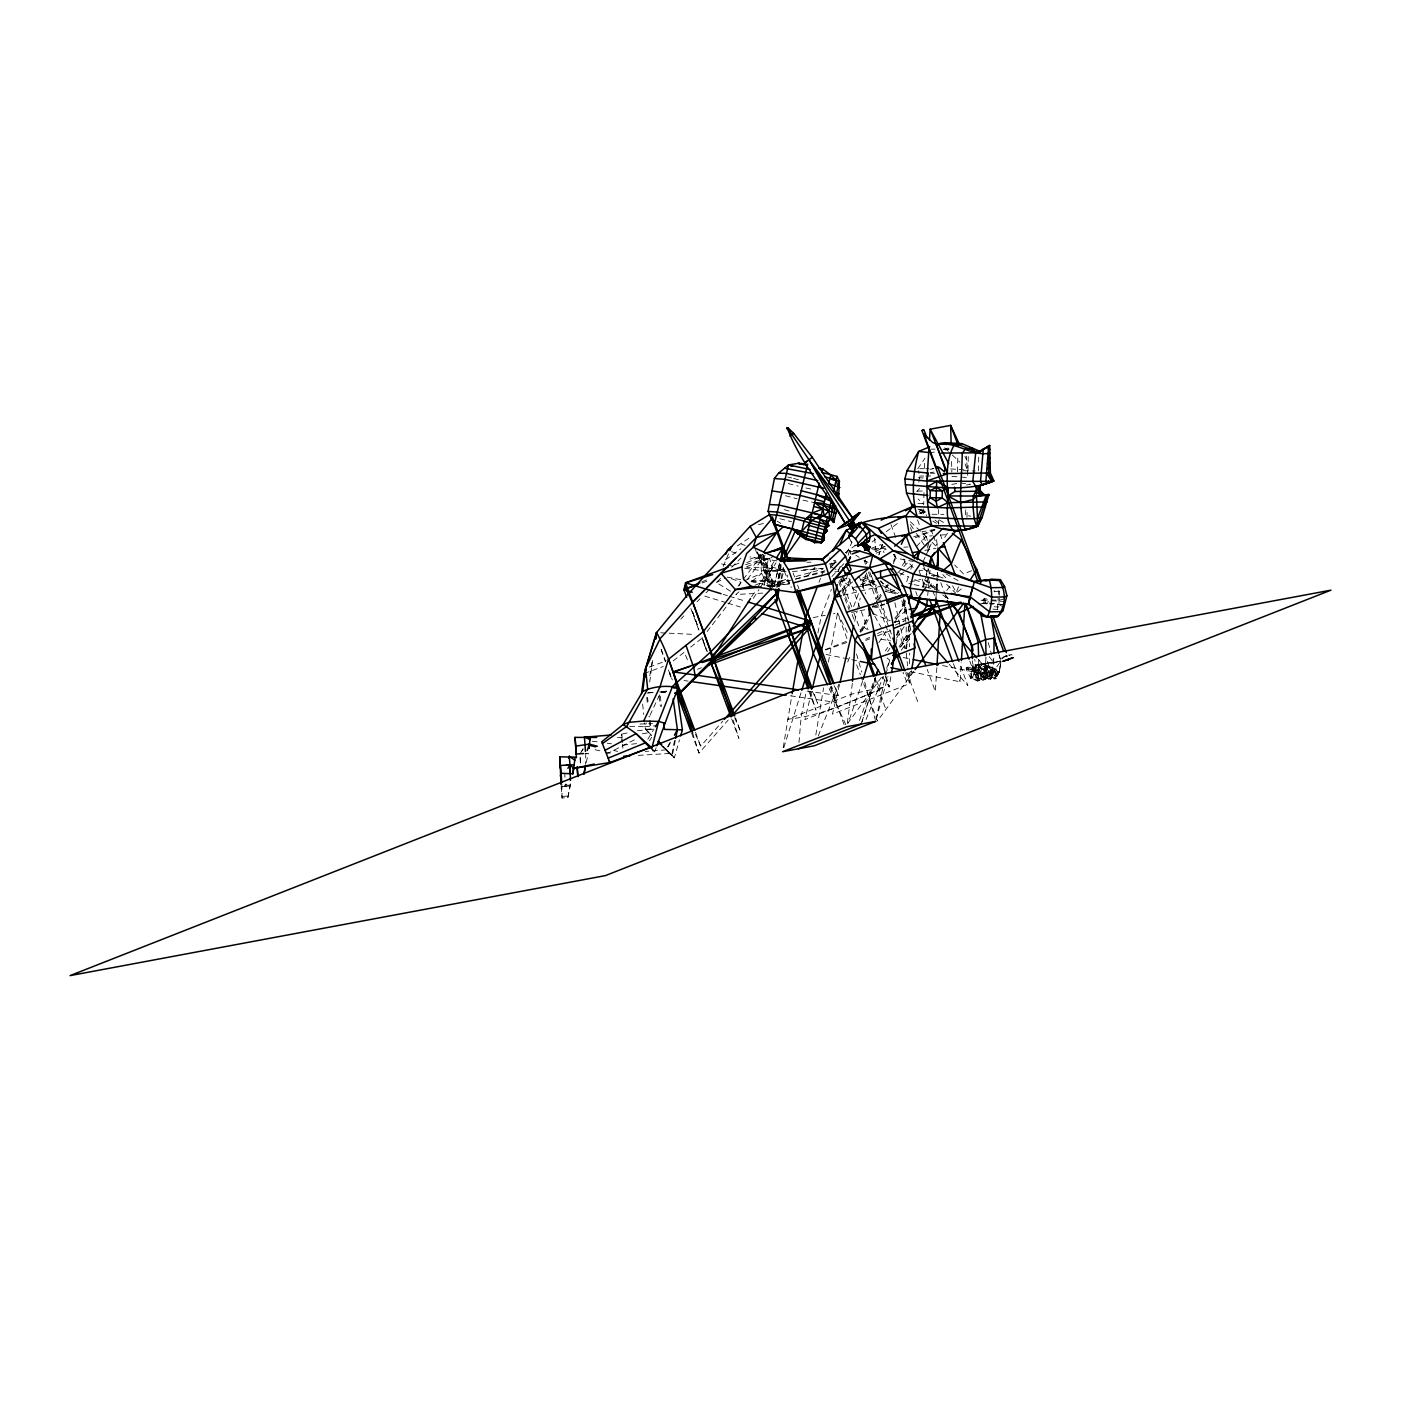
<?xml version="1.0" encoding="UTF-8"?>
<svg xmlns="http://www.w3.org/2000/svg" width="1401" height="1401" viewBox="0 0 1401 1401"><rect width="100%" height="100%" fill="white"/><g stroke="black" fill="none" stroke-linecap="round" stroke-linejoin="round"><path stroke-width="0.75" stroke-dasharray="5 3.75" d="M999.666 662.638L991.838 674.091L984.938 679.87L976.182 677.541L976.217 670.168L972.767 666.508L972.312 668.207L976.182 677.541L982.977 680.15L993.589 673.934L999.333 672.2L1000.962 661.36L975.884 665.685L972.854 665.142L972.539 660.799M997.652 675.264L999.578 670.431L992.784 667.822L972.679 670.676L966.637 667.366L981.138 673.916L977.46 680.921L970.665 678.312L966.2 669.083L966.637 667.366L968.809 667.069L986.934 674.284L979.422 680.641L977.46 680.921L978.739 660.396M997.827 672.655L990.454 679.082L981.698 676.753L981.733 669.398L978.896 665.633L981.068 665.335L997.827 672.655L994.027 678.592L987.232 675.982L984.57 666.473L992.784 667.822L994.01 663.111L992.276 656.964M989.194 675.702L991.19 668.049L985.026 664.774L992.784 667.822L989.194 675.702L984.465 667.156L985.026 664.774L987.25 668.61L987.232 675.982L995.988 678.312M636.562 743.633L622.184 745.244L621.606 734.124L629.522 732.443M909.547 672.322L909.459 682.987L905.694 672.76M909.599 663.776L909.687 653.111M923.679 508.896L923.627 515.445L919.144 511.137M990.507 671.709L988.493 679.362L995.095 673.478L983.712 669.118L978.896 665.633L978.441 667.349L996.601 673.023L990.454 679.082L983.66 676.473L980.63 667.034L981.068 665.335L985.674 668.837L982.977 680.15L991.838 674.091L993.904 657.437M923.995 492.714L923.732 504.535L918.023 498.879M924.52 468.337L924.642 462.33M938.32 524.464L938.407 520.296M938.547 513.957L938.652 509.596M957.478 471.874L957.829 455.833M966.97 517.459L967.145 508.738M967.986 470.351L968.284 456.323M978.441 470.841L978.756 456.814M831.931 566.057L832.001 563.605L827.746 564.165M982.819 663.916L972.854 665.142L970.665 678.312L979.422 680.641L984.745 674.266L986.059 656.666M936.919 588.035L937.059 583.832L936.779 592.273M936.901 589.821L937.357 578.963M937.444 576.792L937.619 572.449M935.991 598.034L936.323 591.555M936.428 589.401L937.269 572.116M936.831 667.629L935.36 691.534L927.217 669.485M910.195 671.622L960.105 681.797L961.279 662.761M983.94 603.866L984.325 597.439M997.459 609.067L998.125 598.35M998.37 594.392L998.58 590.749M999.298 597.912L998.738 607.036L993.134 606.738M999.456 595.302L999.613 591.204L994.01 590.907M852.351 683.373L847.395 722.671M896.465 644.215L897.288 632.394L899.792 628.839M798.973 742.442L801.127 717.154L806.17 691.884M906.587 648.786L908.584 625.967M927.69 595.478L929.108 580.487M929.704 574.06L930.054 570.382M965.832 509.806L965.271 515.323L970.753 516.128M997.407 661.867L972.854 665.142L970.665 678.312L977.495 673.566L999.578 670.431L1000.682 663.181M778.536 586.599L781.058 562.834M778.623 586.826L781.075 565.601M996.023 670.939L994.027 678.592L999.333 672.2L1000.787 661.009L978.879 664.477L971.471 670.379L977.495 673.566L993.589 673.934L988.493 679.362M918.811 482.189L919.616 476.095L918.25 470.596M649.714 682.007L652.673 660.519M815.82 735L823.595 687.768M777.152 587.264L780.76 563.64M776.819 587.247L780.304 564.463M649.766 675.807L652.148 660.677M783.194 747.661L791.793 695.772M890.861 676.718L889.232 686.998L882.052 676.158M911.421 670.641L909.459 682.987L907.848 667.962M561.153 786.802L569.909 785.943L561.153 786.802L562.046 798.027L567.86 797.624L570.452 784.14L565.339 784.192M567.86 797.624L570.452 784.14L565.251 784.49L564.621 786.574M828.376 662.148L837.518 613.043L833.455 613.796M674.511 740.534L671.674 755.559L674.319 757.818L679.503 739.851M779.569 586.879L783.177 567.825M876.08 719.291L885.397 676.018M675.282 740.446L672.322 755.472L674.319 757.818L662.218 745.84M817.921 632.919L821.284 616.072L831.353 589.506M914.135 584.62L925.868 587.177L929.196 572.991L927.374 565.198M586.196 762.617L588.402 753.283L585.583 753.458L588.402 753.283L585.741 753.475L585.653 764.438M779.586 563.062L773.79 587.247L762.249 556.039L745.104 563.377M773.947 586.546L779.289 564.218M811.494 692.199L804.91 719.606L880.056 689.922L875.52 677.681M839.497 684.634L832.422 714.142L907.568 684.441L903.032 672.217M854.663 621.379L857.202 610.854M857.71 608.735L860.232 598.192M862.753 587.649L865.8 575.005M702.059 637.473L706.997 652.183M769.517 587.422L761.601 573.517L760.725 562.291L762.617 554.533L748.414 559.752M905.501 600.679L904.013 606.756L894.836 618.226M876.203 719.326L887.936 676.63M976.217 670.168L972.627 678.049L968.371 668.767L968.809 667.069L984.745 674.266M981.733 669.398L978.143 677.261L974.501 667.909L974.938 666.193L993.589 673.934M972.627 678.049L975.884 665.685L974.693 659.311M976.182 677.541L978.196 669.888L972.767 666.508L974.938 666.193L980.157 669.608L991.838 674.091M978.143 677.261L980.157 669.608M977.46 680.921L979.474 673.286L971.471 670.379M979.422 680.641L981.436 673.005M987.25 668.61L983.66 676.473L981.698 676.753L983.712 669.118M984.938 679.87L986.952 672.217M985.026 664.774L989.229 668.33L987.232 675.982L984.57 666.473M990.454 679.082L992.468 671.447M996.479 676.403L997.985 670.659M923.259 587.544L928.092 569.279M885.957 673.934L890.493 657.314M849.549 550.365L848.183 555.304L851.143 554.708L849.549 550.365L853.752 550.698M788.343 580.189L789.446 583.131L774.105 586.231L767.52 582.045L765.086 571.118L768.273 559.875L773.457 556.144M767.713 585.933L774.105 586.231L781.022 581.257L784.21 570.014L772.651 567.352L760.725 562.291L755.174 549.087M922.453 587.264L924.905 578.911M926.131 574.743L927.269 570.908L919.161 570.189M929.493 547.248L928.32 551.206L925.938 547.651M562.046 798.027L561.871 784.42M862.561 681.376L848.2 722.846M861.23 724.054L875.888 676.963M783.824 747.626L801.127 692.374M836.064 569.471L830.933 566.967L832.001 563.605M861.895 721.988L875.678 678.469M908.233 577.054L906.324 582.904L912.191 584.182M910.773 569.261L912.681 563.412M848.288 572.991L846.239 578.981L840.95 580.399L841.633 579.699M656.158 747.749L654.67 751.829L652.376 751.181M859.461 720.569L875.082 677.856M853.612 606.475L858.831 592.658L840.46 579.559M861.825 584.76L865.555 574.883M818.99 582.326L820.548 578.245M821.319 576.196L823.648 570.067M838.323 571.118L841.423 562.957M844.488 594.654L849.899 580.347M818.254 735.963L838.884 684.178M847.728 661.99L850.932 653.934M866.063 719.536L883.383 676.298M886.588 668.277L889.81 660.239L887.043 657.927M956.655 591.415L959.773 583.727M739.413 585.671L740.866 582.151L731.042 578.578M723.179 566.512L729.098 552.537M996.882 676.333L999.578 670.431M860.704 632.516L867.902 616.895M872.403 607.123L875.117 601.257M876.01 599.313L879.618 591.485M893.505 561.346L896.132 555.672M894.959 622.552L905.764 599.103M925.08 557.178L922.471 562.869L926.884 574.795M925.956 555.286L931.192 543.921M1001.61 658.908L1003.746 657.157M629.644 726.348L644.6 726.734L646.386 722.898M649.994 715.246L660.817 692.252L666.981 691.201M893.12 563.815L895.834 558.071L894.696 554.306M996.847 676.543L999.473 671.219L984.868 665.615M846.432 553.465L851.861 542.59L849.234 538.212L851.861 542.59L855.538 545.847L856.536 544.831M669.818 742.6L665.983 749.903L671.674 755.559L661.99 746.19M670.536 742.512L666.631 749.833L645.143 751.409M862.193 630.923L868.217 619.697M879.25 599.138L881.264 595.39M859.916 631.641L870.424 612.657M875.52 603.446L880.616 594.252M583.061 748.782L580.119 753.896L583.149 749.01M647.857 739.185L653.251 730.306M747.609 579.226L765.156 555.076M878.812 642.726L887.744 628.576M751.636 596.756L756.12 589.716M757.24 587.965L775.383 559.524M753.318 598.367L758.939 589.576M760.06 587.807L776.014 562.799M649.469 740.726L651.64 737.329M944.729 537.389L948.179 532.1M887.639 651.71L889.863 648.313M896.587 638.12L904.416 626.229M986.934 674.284L982.977 680.15L989.666 674.284L978.196 669.888M917.778 468.775L925.063 458.057M899.127 646.579L910.773 629.504M885.344 650.922L887.779 647.402M896.325 635.126L901.211 628.103M928.6 587.86L933.609 580.732M847.535 723.634L881.422 677.331M901.281 650.204L911.28 636.562M913.872 671.272L877.464 721.025L861.16 676.946M946.743 590.469L950.386 585.6M887.884 584.462L885.274 587.912L880.756 580.644M902.226 565.444L906.132 560.26M738.029 586.196L741.935 581.047M743.248 579.349L761.514 555.391M707.085 631.553L711.007 626.492M712.303 624.793L731.9 599.505M900.65 646.877L911.491 633.497L903.785 639.749M808.027 575.671L815.032 567.3M899.827 647.367L910.195 635.038M695.526 734.299L700.675 746.208L722.898 721.042M691.586 733.056L699.011 753.09L728.17 720.061M841.948 589.313L850.495 579.681M680.868 619.119L683.776 615.862M831.931 576.547L839.076 568.824M840.495 567.282L844.785 562.642M916.552 546.443L926.184 536.285L932.348 535.777M844.996 580.277L839.024 582.396L844.996 580.277L843.402 575.251M916.709 491.593L919.704 488.546M897.778 572.781L902.297 568.193M903.803 566.652L908.321 562.064L915.116 569.839M697.015 601.782L700.01 598.822M705.964 592.886L711.936 586.949M730.516 591.187L716.401 582.483L720.99 577.913M731.707 567.265L740.884 558.123M830.933 566.967L835.626 562.694M842.894 590.329L852.596 581.888M888.584 585.093L885.274 587.912L889.442 586.914M900.178 575.216L913.434 563.92M933.189 576.389L937.357 575.391L940.491 572.746M957.391 592.098L961.909 588.402M739.028 591.835L735.805 594.462L763.86 593.061M751.934 581.362L761.601 573.517L774.105 586.231L789.411 580.872M673.198 660.887L684.353 652.095L688.014 661.412M690.711 647.069L701.866 638.296L707.12 651.553M895.572 618.892L907.323 609.803L899.792 601.747M737.434 545.847L751.899 536.268M855.888 544.989L845.293 552.73L853.402 551.223M872.105 541.959L875.643 539.385M886.238 531.644L900.37 521.33M725.438 559.84L740.796 548.877M1003.571 657.384L1006.759 655.318M1009.911 655.16L1008.457 655.09M1010.962 654.862L1009.385 655.073M894.644 590.136L891.316 592.203L885.099 590.977M875.748 551.504L885.117 546.302L872.858 550.348M606.458 754.053L636.912 738.555M716.401 582.483L725.315 578.053M744.649 568.193L765.086 571.118L772.651 567.352L769.412 558.263M771.688 590.609L760.725 562.291L773.054 556.407M865.678 639.189L869.618 637.332M877.481 633.585L883.383 630.8M895.169 625.196L905.011 620.538M874.714 581.117L871.002 582.781L857.482 576.932M971.506 570.697L963.678 574.095L954.676 565.023M701.813 582.01L707.785 579.436M754.929 585.338L767.205 580.084L789.446 583.131M744.631 580.574L761.601 573.517M852.649 588.105L858.48 585.793M860.442 585.023L872.122 580.399M862.753 586.091L874.206 581.555M872.665 606.703L878.655 604.339M880.791 605.477L884.661 603.936M835.959 562.291L832.036 563.832L829.812 557.773M871.212 548.421L881.001 544.569L884.013 552.677M876.238 553.132L886.027 549.28M915.361 537.756L934.379 530.261M825.382 649.609L847.062 641.08M893.926 622.657L911.35 616.51M865.73 640.45L869.671 638.891M877.551 635.791L891.351 630.362M1004.78 656.736L1007.144 655.843M781.022 581.257L787.8 578.718L787.642 575.04M1006.899 655.721L1003.817 656.771M1006.128 656.841L1007.337 656.386M734.229 564.953L740.306 562.729M702.146 583.009L710.254 580.032M746.733 566.634L767.906 558.859M649.311 667.051L666.351 660.799M644.302 673.443L663.251 666.491M697.435 669.205L701.428 667.734M943.941 449.528L947.987 448.057M825.627 649.889L847.99 642.113M836.117 562.484L832.036 563.832L836.099 563.062M913.697 536.863L936.148 529.438M987.547 599.891L981.05 600.223L986.392 598.542M1003.904 657.594L1002.03 657.997M745.507 564.726L769.131 557.58M1004.447 598.787L999.053 600.328L991.593 599.926M795.523 579.016L824.961 570.697M920.404 513.361L924.625 512.188L930.071 514.237M796.013 576.476L822.72 569.209M843.402 579.226L846.94 578.28L846.239 578.981L844.645 573.972M978.931 604.356L988.668 601.765M975.884 665.685L986.199 663.076M993.869 661.745L981.4 664.897L978.669 659.398M990.472 663.619L1000.787 661.009M795.505 579.156L824.804 571.906M843.297 595.302L881.474 586.073M910.282 581.905L920.702 579.401M878.55 688.346L884.609 686.893C853.577 700.815 822.072 715.876 787.73 719.203L851.65 694.143L870.721 689.817M835.697 560.242L833.455 560.768L839.619 562.712M637.437 730.779L651.202 729.168L649.749 716.436M758.501 524.587L764.823 523.274M856.694 587.299L872.876 584.077M872.7 607.088L884.469 604.742M851.37 612.412L866.186 609.47M874.662 607.771L878.882 606.931M930.737 452.716L934.397 452.015M945.412 449.966L949.09 449.283L945.885 444.31M930.089 469.282L933.837 468.582L925.816 468.687M930.194 472.767L933.907 472.067M963.415 470.754L975.219 470.999M951.839 484.431L957.338 483.398M966.375 485.026L970.333 484.291L961.699 483.117M919.056 513.221L924.625 512.188L926.639 515.638M934.747 529.42L921.963 531.802L925.641 541.732M924.87 550.383L935.991 548.299M813.175 617.578L825.347 615.302M642.376 733.791L649.276 732.635L645.353 729.115L644.67 722.846M968.371 668.767L966.2 669.083L974.641 670.396L972.854 665.142M972.312 668.207L974.501 667.909M980.63 667.034L978.441 667.349L981.698 676.753M792.353 571.626L823.788 568.263M767.695 586.406L774.158 585.758L762.827 553.675M647.069 693.092L655.493 692.252M661.745 691.621L667.892 691.008M644.6 726.734L657.174 725.63M940.544 535.094L946.708 534.587M750.989 581.345L767.205 580.084L772.651 567.352L746.803 567.317M791.32 580.189L767.52 582.045L749.15 580.557M803.298 569.804L822.264 568.403M786.066 571.52L765.086 571.118L785.348 569.682M564.971 785.383L570.189 785.05M562.519 796.416L568.333 796.031M638.366 755.367L669.906 753.44L666.631 749.833L672.322 755.472L660.974 744.089M872.087 549.069L886.921 548.194M903.855 547.196L908.093 546.95M765.086 571.118L784.21 570.014M766.207 585.478L789.551 584.112L791.337 587.422M917.9 503.66L924.152 503.344M834.926 571.801L839.059 571.59M648.225 692.759L654.512 692.497M639.942 724.019L652.516 723.634M983.012 603.236L987.355 603.13M894.153 621.449L903.873 621.221M917.305 491.138L923.662 491.015M806.801 562.256L811.039 562.204M919.792 468.757L923.802 468.705M919.616 476.095L923.644 476.042M925.658 476.025L933.714 475.92M617.438 737.416L621.589 737.399M931.332 575.373L937.357 575.391M931.14 449.143L935.115 449.161M943.101 449.231L949.09 449.283M932.05 514.255L943.871 514.36M654.057 729.291L645.353 729.115L651.447 735.578M930.474 473.188L934.747 473.31M918.268 477.741L924.31 478.021M660.729 632.797L667.034 633.112M669.135 633.199L694.301 634.443M994.062 591.765L999.613 591.204M981.05 600.223L987.582 600.574M991.628 600.784L1005.41 601.519M989.509 603.06L1004.57 604.724L989.561 603.919M983.029 603.586L987.372 603.813M992.889 609.155L998.493 609.435M950.631 468.95L956.901 469.353M959.002 469.493L967.373 470.018L967.881 477.583L959.913 476.97M660.817 692.252L666.894 692.672M951.962 476.358L957.934 476.813M659.696 691.831L666.158 692.392M776.872 560.82L749.99 556.968M865.59 564.375L864.154 560.505L868.427 561.03M592.203 741.199L598.63 742.057M607.193 743.213L611.466 743.791M807.064 691.096L838.481 695.614L834.751 685.562M683.986 680.536L688.154 681.131M790.444 695.824L836.8 702.496L831.634 686.245M881.036 639.189L890.546 640.852M727.101 577.159L741.024 579.681M897.673 593.429L885.765 589.628M893.645 554.358L895.834 558.071L913.329 561.468M789.551 584.112L784.332 571.188L767.853 567.895L764.07 585.6L774.158 585.758L762.617 554.533M721.568 563.938L725.806 564.796M727.925 565.216L734.282 566.477M751.304 581.695L774.105 586.231M903.242 657.524L911.245 659.153M942.645 665.563L992.556 675.737L985.866 657.647M826.047 654.46L858.112 660.992M802.983 500.175L814.646 502.696M805.855 487.968L813.631 489.685M595.092 749.728L603.253 751.584M605.285 752.057L611.414 753.458M885.187 591.362L895.642 593.884M925.868 587.177L938.53 590.294M787.747 476.97L791.67 477.969M793.631 478.459L799.516 479.965M779.849 518.72L791.6 521.732M613.55 750.376L617.596 751.426M788.273 483.573L798.062 486.112M785.418 495.709L797.151 498.809M784.21 509.631L790.041 511.365M723.196 594.357L727.364 595.635M729.466 596.266L744.089 600.749M704.791 596.108L725.7 602.518M727.784 603.166L740.323 607.001M731.602 551.679L735.7 553.115M741.427 544.096L745.122 545.409M943.083 578.035L929.196 572.991L922.138 567.86M989.229 668.33L999.333 672.2M872.403 613.463L890.23 620.696M919.669 509.771L926.604 512.748M899.302 572.851L908.969 577.054M914.765 579.576L939.23 590.189M862.981 577.247L874.574 582.273M882.315 585.636L898.847 592.798M920.369 509.946L926.201 512.521M1011.224 654.6L1012.117 655.02M876.536 585.355L871.002 582.781L865.17 574.813M864.154 560.505L867.972 562.274M917.935 509.036L924.625 512.188M920.877 509.106L926.394 512.188M946.025 573.885L959.405 581.345M777.187 521.207L780.83 523.379M939.265 519.876L944.782 523.256M932.803 521.084L936.481 523.344M860.862 579.419L876.833 589.348L874.504 583.622M855.801 555.181L859.146 557.318M880.318 581.485L883.908 583.849M862.771 626.457L867.762 629.925M925.798 580.119L939.265 590.014M1003.904 607.316L998.895 604.426M935.027 520.121L940.229 524.097M924.152 579.716L934.274 587.965M942.715 594.847L946.095 597.597L944.327 593.709M649.854 747.661L654.67 751.829L652.813 749.342M669.906 753.44L658.575 742.758M910.405 521.802L930.684 540.821M944.642 447.83L950.754 453.556M952.277 454.992L959.895 462.155M946.621 584.375L955.867 593.341M651.483 735.192L645.353 729.115L650.344 729.273L648.908 716.524M932.19 542.327L936.691 546.863M942.838 574.603L945.763 577.737M978.283 659.468L992.556 675.737M949.265 664.337L967.828 685.474L959.667 663.426M885.712 585.04L892.752 593.394M945.64 595.407L948.302 598.77M989.176 656.579L994.01 663.111M945.5 595.337L947.864 598.595M910.44 524.552L915.203 531.662M916.394 533.448L924.748 545.882M893.768 554.481L895.834 558.071M874.854 616.195L882.21 629.399M883.243 631.291L888.497 640.712M952.592 585.793L955.552 591.187M842.019 576.669L844.313 580.977L844.015 575.618M847.307 632.341L837.518 613.043L847.763 640.73M845.871 724.79L828.341 686.823M964.921 456.306L966.69 460.176M834.19 685.684L838.481 695.614M812.475 691.358L817.624 703.267L813.473 692.006M734.579 717.662L740.586 731.55L735.525 717.855M871.387 575.986L873.716 581.713M668.417 669.923L672.34 679.958M965.096 463.941L967.373 470.018L966.427 456.218M983.975 598.087L987.005 606.283M940.386 534.727L941.857 538.702M931.227 530.068L932.698 534.044M933.434 536.023L937.111 545.97M917.55 519.876L920.492 527.827M926.376 543.728L928.583 549.682M937.146 572.869L940.071 580.75M940.789 582.728L946.621 598.49M969.807 661.149L976.322 678.767M910.475 527.582L911.946 531.539M927.62 576.792L931.297 586.739M932.768 590.732L934.992 596.703M919.091 570.96L921.35 577.037M922.103 579.068L926.586 591.222M953.416 663.706L960.105 681.797M890.948 524.552L896.955 540.804M903.733 559.087L906.727 567.212M915.746 591.607L917.252 595.67M901.789 600.766L907.866 617.158M897.918 630.468L904.556 648.4M865.24 559.787L866.729 563.815M869.723 571.888L879.408 598.104M880.161 600.118L889.11 624.321M906.85 672.287L918.863 704.738M868.462 572.133L891.351 634.005M866.291 572.904L875.923 598.928M876.676 600.924L884.924 623.252M885.677 625.301L891.719 641.605M859.076 576.126L865.643 593.866M848.953 578.14L859.829 607.544M861.317 611.536L868.095 629.872M885.45 676.788L889.232 686.998L886.343 676.928M840.88 577.615L851.755 607.036M853.962 612.99L860.757 631.343M839.532 580.364L849.899 608.402M852.141 614.444L855.153 622.604M838.761 581.975L849.199 610.206M874.399 678.347L886.413 710.797M856.676 664.827L860.407 674.914M793.124 573.009L794.612 577.019M797.589 585.075L799.078 589.085M830.846 686.42L836.8 702.496M830.198 687.05L844.278 725.105M760.375 554.201L773.317 589.191M759.202 554.271L771.408 587.247M757.433 551.976L771.776 590.714M808.832 690.921L815.942 710.149L810.146 691.866M692.514 611.694L698.399 627.56M702.794 639.451L707.172 651.307M690.851 608.542L698.924 630.362M731.672 718.871L738.905 738.45L732.46 718.135M695.491 732.18L700.675 746.208M661.219 649.399L665.58 661.167M669.713 672.357L671.499 678.732L669.485 673.286M692.497 611.799L698.976 630.135M890.038 588.893L891.404 592.833M661.167 649.626L665.422 661.832M757.346 552.362L760.725 562.291M783.177 567.633L784.332 571.188M842.719 575.951L844.313 580.977M692.549 732.793L699.011 753.09M998.948 654.757L1000.174 658.925M856.501 653.934L861.773 672.077M864.697 682.147L875.117 719.343M926.184 536.285L927.357 540.401M927.952 542.45L930.299 550.698M988.23 642.621L991.698 654.915M999.298 655.3L1000.402 659.346M908.356 621.974L910.44 629.662M894.854 602.675L905.414 648.716M910.703 629.242L903.487 597.947L907.953 619.907M622.219 737.329L621.606 734.124L622.359 742.18M936.463 539.718L937.497 545.9M830.215 564.078L830.775 568.246M660.221 695.999L661.552 706.454M659.083 696.139L660.379 706.577M647.56 697.33L648.033 701.568M646.737 697.418L647.7 705.911M906.237 652.919L907.62 665.808M642.639 704.073L643.76 714.51M903.698 600.013L906.184 624.916M874.627 538.019L876.045 552.537M622.534 744.194L622.902 748.204M580.364 762.985L580.102 755.664L580.434 763.002M908.829 625.984L909.564 646.824M951.594 461.489L951.857 472.119M564.866 773.37L564.901 777.38M906.202 627.07L906.219 648.61M882.385 544.464L878.917 554.691L882.385 544.464"/><path stroke-width="1.5" d="M929.003 446.499C927.76 472.627 923.995 500.262 931.875 525.673C946.831 531.522 963.012 532.573 977.898 526.146L982.083 517.617L988.966 494.483L976.427 496.042L947.829 495.954C947.058 479.019 945.5 460.281 954.151 445.098L961.997 443.644L980.315 451.49M771.916 519.491L768.098 511.418L774.385 478.529L778.588 473.153L788.518 464.957L798.22 463.311L805.785 463.906M993.939 653.146L994.062 638.085L985.691 639.556L971.471 645.563L972.399 658.61M937.584 565.636L937.812 549.91L937.97 563.762L937.584 565.636L934.572 567.528M937.584 562.729L937.479 569.069L937.917 550.085M937.707 556.39L937.812 550.068M937.97 563.762L938.11 556.495M929.774 446.779L918.671 451.455L907.025 470.789L904.871 478.844L905.414 484.693C934.432 486.585 966.2 492.416 993.904 480.998L990.367 472.995L989.719 445.465L975.639 453.399L972.802 481.541L976.112 486.865L977.478 518.475L976.585 526.391L965.201 529.736C956.988 505.236 962.207 478.914 962.189 453.469L965.184 449.196L971.716 447.97L974.553 451.157M988.423 482.785L988.458 480.998M935.991 598.034L935.675 604.514L912.787 631.956M958.459 530.366L953.941 531.207C942.61 519.281 949.72 501.751 947.566 487.32L936.709 481.314L936.078 501.243L937.427 507.582L948.004 502.644L987.25 501.908M560.33 775.961L561.171 773.299L572.886 773.807L575.181 757.17L559.892 756.838L560.995 784.63M936.971 665.44L940.316 611.099L911.35 616.51M961.401 660.642L964.904 603.498M852.491 681.219L855.135 640.275L858.007 635.091M991.05 480.525L990.367 482.417L986.479 483.152L985.866 481.489L988.721 445.641M929.441 440.019L930.176 429.214L950.666 425.379L959.58 444.712M838.499 499.667L839.392 481.138L837.01 476.393L821.809 472.4L822.825 469.107L819.042 467.846M844.733 572.799L850.722 573.727L868.567 604.882L873.839 630.835L871.299 659.871L880.861 674.336M927.287 599.768L926.674 606.195L913.102 626.089M930.597 564.691L931.315 557.09L934.59 552.519M768.098 511.418L777.275 512.083L805.82 518.72L811.337 516.846L820.268 519.263L827.483 521.785L826.59 527.231L824.594 528.422L827.185 524.727L828.604 525.953L826.59 527.231L826.905 525.9L828.604 525.953L827.326 522.468L830.583 518.475L833.49 503.642M675.019 693.25L679.082 693.53L777.152 599.575L777.853 593.096M827.483 521.785L828.744 525.428L824.944 527.004C806.591 522.433 788.448 515.358 769.429 514.657L750.078 526.356L687.768 594.497L656.544 632.587L645.528 668.452L642.779 691.376L623.182 724.51L636.124 733.616L649.854 747.661L609.89 762.512L601.694 741.83L623.182 724.51L628.996 722.321L643.689 721.042L659.994 686.823L668.435 659.293L703.53 631.396L735.42 589.611L751.146 586.354L793.999 592.395L831.686 583.762L825.312 563.762L822.054 558.946L782.861 560.698L776.855 559.017M597.351 746.208L589.261 744.124L588.963 748.309L590.381 736.716L611.204 734.982M775.173 589.733L777.152 599.575L778.378 588.963M781.565 561.346L783.457 546.88L769.552 551.994M857.307 545.549L866.483 543.15L866.956 539.07L866.186 533.886L858.533 524.289L854.628 525.778L849.234 535.287L849.234 538.212M572.886 773.807L573.622 768.186L569.979 764.946L569.261 756.225L574.848 760.235M589.296 744.386L587.229 750.498M588.963 748.309L589.348 744.754M641.5 693.635L644.302 673.443L656.544 632.587C667.016 651.342 673.566 672.41 679.187 693.11L755.139 616.878L755.997 619.487L754.666 618.822M748.799 624.899L734.124 640.064L776.172 593.691L776.837 589.401M781.075 561.503L783.036 548.614L792.02 528.877L807.676 464.064M891.526 672.603C899.092 636.562 892.069 597.281 869.566 567.72L872.823 555.094L860.074 551.188L853.752 550.698M911.753 668.575C919.336 632.534 912.314 593.253 889.793 563.692L872.823 555.094L848.043 563.184L831.896 581.923L793.999 592.395M792.16 693.653L805.067 619.102L817.448 586.406M777.152 599.575L779.166 588.98M784.385 561.468L785.173 557.248L800.742 535.287L814.611 542.607L821.284 542.52L823.595 540.296L821.897 539.893L823.525 540.576L824.401 537.319L823.35 533.711L826.082 528.772L824.944 527.004L827.203 530.699L823.087 534.867L824.226 538.054L822.369 537.844M908.566 603.498L910.195 595.075M675.702 738.292L677.384 729.711L673.128 698.836M870.126 536.741L869.233 541.189L858.148 546.092L870.126 536.741L869.636 531.329L861.282 522.328L855.135 524.902L855.713 526.251L859.881 524.009L857.675 524.552L859.321 522.643L860.792 523.519M917.445 559.612L919.301 551.416L942.908 528.44L956.2 530.786L966.708 529.455L977.25 526.268L987.67 494.728L980.28 495.324L975.867 491.261L955.009 491.488L947.829 495.954L960.561 502.749L973.31 499.439L976.427 496.042L988.966 494.483M852.929 531.627L848.06 524.675L852.981 521.172L855.836 526.741M865.906 543.115L868.217 546.565L865.17 548.684M835.872 513.361L822.72 508.931L814.681 502.609L836.765 509.544L833.753 522.363L829.69 517.792L821.161 515.48L814.611 542.607L814.874 541.522L821.231 542.73L823.525 540.576L823.981 531.049M821.546 513.852L826.397 493.275M818.955 468.197L822.825 469.107L818.937 468.249L822.825 469.107L830.723 474.904L828.692 483.573L839.672 487.566L837.886 487.495M833.507 491.331L837.01 476.393L836.082 480.35L824.611 476.638M769.429 514.657L774.385 524.324L801.67 531.434L812.02 520.419L815.802 518.055L821.161 515.48L829.69 517.792L828.902 510.822L831.143 501.33L816.573 494.606L801.162 490.753M811.267 540.681L805.855 539.438L800.566 536.023L801.705 531.224L824.401 537.319L823.28 534.061L827.203 530.699L825.942 529.385M819.287 483.1L805.855 539.438M814.611 542.607L814.979 541.049M817.081 541.539L821.284 542.52L821.897 539.893M829.392 518.965L834.348 519.806L827.326 517.529L821.231 542.73M836.047 495.271L838.043 486.83L836.134 480.105L829.97 478.091M838.446 485.149L839.392 481.138L831.879 479.37M835.644 505.656L832.474 519.141L833.753 522.363L830.583 518.475M780.077 560.995L783.036 548.614L771.916 518.72L756.33 537.546L692.339 602.465L660.256 638.523L645.528 668.452L647.647 688.924L626.842 726.366L602.412 743.528M812.492 687.996L837.273 584.69M840.005 682.515L853.664 625.599M686.683 597.246L683.898 589.716L685.562 582.834L728.152 567.195M668.435 659.293L694.756 730.184M673.023 672.427L810.969 621.238L830.986 684.213M692.532 601.642L712.881 657.997M678.242 696.98L679.923 690.098M695.509 677.716L693.688 667.471L685.982 645.353M750.516 598.525L713.074 657.192L711.393 664.074L730.937 716.909L809.288 628.138L810.969 621.238L798.097 591.467M771.531 520.331L772.371 516.881L788.658 560.943M764.035 551.889L777.66 531.207M776.312 603.008L777.993 596.125M821.932 488.003L818.429 486.777L823.753 488.371M809.165 525.445L827.203 530.699L823.35 533.711L823.087 534.867L825.522 531.084L827.115 531.049L823.158 534.517L824.261 537.879M608.209 758.151L645.703 742.723L651.885 748.099L658.645 721.427L672.585 686.332L710.657 651.973L771.128 588.91M1006.899 595.688L1003.081 610.538L998.16 616.16L987.25 617.176L983.169 616.16L968.336 604.269L972.679 587.439L991.785 597.141L1004.71 596.914L1006.899 595.688L1004.57 586.424L1000.419 579.664L991.085 579.173L985.744 580.855M920.58 597.702L916.342 608.122L910.983 616.247M929.161 565.216L931.315 557.09L956.2 530.786M1000.419 579.664L974.571 581.275L970.087 596.738L910.072 588.21L901.929 585.636M908.163 596.931L968.336 604.269L970.052 598.157M680.658 735.858L682.392 729.868L677.051 692.234M919.389 597.684L916.342 608.122L909.126 609.47M929.003 564.988L931.315 557.09L919.301 551.416L909.161 534.184L906.079 515.656L912.611 506.514L947.076 507.88L985.428 506.882L983.8 506.444M559.857 767.871L559.892 756.838M568.701 758.151L569.261 756.225M863.174 679.327L869.881 656.859L855.135 640.275L834.803 597.351L832.789 582.798M570.365 773.194L569.979 764.946L560.575 765.436L561.748 782.564M1003.081 610.538L1001.277 611.642L989.596 611.834L970.07 596.738L968.336 604.269L912.349 597.929L910.072 588.21L913.399 574.007L920.387 563.675L926.919 563.255L974.623 581.835L985.428 579.664L999.211 580.592C1006.671 591.485 1005.936 607.369 996.969 617.07L983.169 616.16M876.536 674.914L877.814 670.816M801.775 690.325L813.298 653.496L834.803 597.351L840.512 590.924M980.682 517.337L977.898 526.146L931.875 525.673L901.929 536.338M750.078 526.356L756.33 537.546L753.195 547.248L746.698 553.413L741.865 566.95L743.528 579.278L751.146 586.354M891.947 664.319L895.94 651.99L893.488 655.3M1004.57 586.424L1002.766 587.527L991.085 587.702L920.387 563.675L893.155 550.663L862.596 522.643C900.423 510.805 938.915 520.629 977.478 518.475L986.374 494.973M916.709 558.929L919.301 551.416L912.349 552.712M656.894 745.717L678.031 687.716C666.578 685.071 653.409 686.332 642.779 691.376M875.818 675.86L878.007 669.871M867.639 546.232L869.881 546.985L868.567 550.47L864.68 550.033L864.522 548.579L868.638 546.145L869.881 546.985L864.68 550.033M942.067 571.415L951.454 563.482L961.051 539.963L952.382 533.343M971.506 644.635L958.494 613.235L973.152 606.458M729.939 550.54L731.637 546.53L727.487 550.243L725.806 554.166M784.718 555.374L795.12 531.294L806.1 538.404L821.336 542.31L823.665 540.015L800.917 534.569M851.545 532.888L854.628 525.778L861.282 522.328C851.703 538.054 834.733 547.318 821.546 560.015L828.219 554.778M839.707 545.007L846.257 530.279L851.703 527.722M901.368 544.306L905.729 534.832L914.59 558.789M646.141 669.696L644.302 673.443L644.705 677.384M975.867 491.261L973.292 496.077L973.135 507.88L974.168 518.545L976.585 526.391M674.459 735.192L677.384 729.711L682.392 729.868M849.549 572.133L851.09 569.296L847.815 562.572L845.784 564.638L849.549 572.133L847.01 573.867M567.93 768.308L569.979 764.946L574.2 764.806M655.405 726.751L658.645 721.427L665.09 723.266M787.747 429.354L788.43 428.251L787.169 427.708C800.076 462.925 826.608 491.926 845.591 524.009L809.148 460.001L787.169 427.708L787.222 429.161L788.43 428.251L793.649 433.347L812.282 457.286L853.156 518.72L846.975 523.063M776.539 557.721L783.457 546.88L787.975 561.1M716.034 656.824L711.393 664.074L733.721 715.683M783.439 559.559L788.413 560.96L790.304 558.036L822.72 559.612M970.192 579.996L976.9 569.612L961.051 539.963M931.753 607.841L927.059 614.986L917.76 619.26M832.492 550.663L846.257 530.279L850.862 534.657M918.881 597.509L924.695 588.91M893.295 655.125L896.798 649.994M910.965 614.058L913.417 610.538M915.851 607.036L919.511 601.765L926.674 606.195L935.675 604.514L936.463 600.696L958.914 661.412M815.802 518.055L824.313 515.831L822.72 508.931L812.23 513.046L805.82 518.72L804.069 521.26L801.67 531.434L774.385 524.324L788.518 464.957L810.233 469.528M858.148 546.092L858.13 543.15L855.521 538.772L865.608 525.97M891.299 663.846L898.794 653.619M915.116 669.59L963.783 603.095M853.909 519.298L859.881 512.643L851.563 523.571L837.938 528.702L846.572 522.188M833.227 550.856L835.399 547.984L840.232 549.735L845.574 556.232L848.025 563.202L831.686 583.762M858.13 543.15L869.636 531.329M724.282 719.466L810.969 621.238L748.274 602.027M845.574 556.232L829.059 573.692L793.386 582.869L788.36 569.559L782.861 560.698L753.195 547.248L777.397 532.292L783.177 526.688M834.348 519.806L830.478 518.895L827.396 522.135L828.674 525.69L824.769 527.704L827.15 530.874L823.21 534.289M827.326 522.468L830.373 519.316M736.033 558.071L692.339 602.465L684.739 586.266M678.977 693.968L736.401 637.105M742.495 631.01L750.113 623.392M821.301 542.415L823.63 540.156M913.032 557.493L919.301 551.416M711.62 656.193L776.172 593.691M821.249 542.625L823.56 540.436M840.232 549.735L825.312 563.762L788.36 569.559M986.864 448.11L989.719 445.465M838.043 594.532L834.803 597.351L841.178 595.81M812.282 457.286L804.98 462.803L807.904 460.596M854.522 580.364L869.566 567.72L885.134 563.552L889.793 563.692L885.52 563.167M894.626 546.18L909.161 534.184L886.535 537.984M790.006 436.114L793.649 433.347M851.738 518.265L858.655 513.046M859.881 512.643L837.938 528.702M864.522 548.579L868.638 546.145M936.183 443.994L945.045 468.862L944.449 471.804L939.038 467.216L936.568 468.039L923.627 433.732L932.453 442.348L936.341 444.047M980.402 451.717L985.096 448.443L983.309 448.775L980.525 481.541L982.119 484.676L986.497 483.853M986.462 447.479L989.229 445.553L988.616 473.31L992.801 481.208L978.108 486.497L980.28 495.324L980.105 486.129L980.28 495.324L976.112 486.865L993.904 480.998M947.566 487.32L942.348 490.945L930.246 490.665L927.077 486.953L936.709 481.314M862.578 544.639L869.233 541.189L867.254 541.522M747.784 602.815L748.747 602.185M977.933 581.765L921.981 430.51L922.821 430.142M926.989 437.97L923.96 429.792L922.068 430.527M1008.019 659.661C1010.506 658.54 1005.2 660.747 1007.704 659.626M879.81 558.929L893.155 550.663L907.62 553.535L936.481 568.578M905.484 510.805L912.822 506.619M867.289 548.509L869.881 546.985M605.127 750.288L636.124 733.616L651.885 748.099M1008.667 659.381L1006.951 660.011M910.895 617.736L932.593 607.439L960.981 602.132M869.653 536.986L875.222 534.499L890.668 541.154L907.62 553.535M936.288 445.238L940.071 443.539L958.074 444.38L978.826 452.803L941.332 453.066M692.252 592.273L683.898 589.716L699.817 582.851M774.403 550.768L783.457 546.88M881.089 520.121L912.611 506.514L906.552 493.152L905.414 484.693M711.883 662.078L810.969 621.238M886.623 601.187L902.577 594.865L907.848 594.777L886.588 603.183M893.715 628.401L913.137 620.713M898.882 654.39L915.028 647.998L914.065 643.83M911.666 615.669L932.593 607.439L976.847 657.857M926.376 616.58L961.244 602.868M798.43 748.764L861.23 724.054M865.065 539.788L866.956 539.07M683.898 589.716L698.083 584.497M707.417 665.545L809.288 628.138L833.332 683.706M919.109 617.351L961.086 602.745M852.141 553.92L860.074 551.188M848.2 565.058L869.566 567.72L833.525 579.068L846.502 612.29L858.095 636.247L892.91 624.741M846.502 612.29L902.577 594.865L885.134 563.552L872.823 555.094M692.549 732.793L673.163 671.85L689.765 666.508M702.216 662.515L809.288 628.138L797.029 589.541M741.865 566.95L721.042 573.307L735.42 589.611L761.251 587.037M734.789 715.893L685.562 582.834L712.759 574.62M589.261 744.124L575.636 746.173L576.319 754.228M872.788 573.289L888.252 569.156L893.032 569.261M876.028 578.858L891.386 574.778L896.272 574.83M764.508 553.255L783.036 548.614L785.173 557.248M756.33 537.546L777.397 532.292M855.135 524.902L856.501 524.569M857.359 545.409L866.483 543.15M897.866 517.617L906.079 515.656L878.304 528.422L862.596 522.643M573.202 768.659L594.357 764.035M936.901 444.135L944.834 442.646L961.997 443.644M988.441 449.546L989.842 449.283M989.947 453.101C971.401 457.059 956.235 440.72 937.409 444.502M987.845 458.495L990.052 458.074M987.53 463.538L990.157 463.048M987.197 468.582L990.262 468.022M943.311 473.591L990.367 472.995M977.478 518.475L982.083 517.617M939.581 547.633L944.799 546.653M573.412 768.413L609.89 762.512L609.155 760.813M994.027 678.592L995.988 678.312M960.403 530.138L968.214 529.175M673.881 688.136L678.031 687.716M784.578 468.214L813.333 473.713M566.179 765.244L569.979 764.946L570.435 780.427M575.741 746.225L575.04 737.381L596.703 737.451M576.179 754.018L583.727 753.545M623.655 756.26L629.96 755.875M825.522 531.084L827.115 531.049L825.837 529.806M780.865 560.54L806.573 560.207M976.427 496.042L989.053 495.324L982.539 494.343L980.157 490.455L984.115 494.606M788.413 560.96L805.575 560.89M590.381 736.716L584.427 736.733L585.443 751.426M677.384 729.711L664.477 729.413L663.671 723.161M643.689 721.042L658.645 721.427M778.588 473.153L786.539 473.415L817.834 480.648M973.065 526.075L977.25 526.268M990.7 615.757L998.16 616.16M769.534 504.518L779.079 505.043L824.313 515.831L828.902 510.822L823.63 505.008M927.83 495.481L906.552 493.152M772.231 490.893L800.059 495.376L824.401 501.768M827.115 531.049L826.03 530.611L827.203 530.699M774.385 478.529L785.138 479.387L818.359 487.058M814.681 502.609L824.016 503.432L833.367 506.654M674.774 693.162L679.082 693.53L675.317 683.373M928.723 452.505L918.671 451.455C912.909 472.908 911 494.973 917.165 516.654L931.875 525.673M976.427 451.42L980.157 451.945M673.163 671.85L798.517 689.87M692.304 681.727L786.171 695.211M907.025 470.789L928.338 473.118L926.656 481.086L904.871 478.844M892.7 655.37L899.109 656.684M913.242 659.573L938.372 664.687M860.249 661.43L874.802 664.407M890.931 667.699L903.785 670.308M784.63 556.862L790.304 558.036M801.862 464.239L798.22 463.311L807.396 465.29M828.744 525.428L805.82 518.72M972.679 587.439L913.399 574.007L885.975 563.097M589.436 745.402L595.74 746.838M798.22 463.311L803.701 464.607M792.458 465.885L788.518 464.957L792.423 466.008M837.973 487.163L839.672 487.566M825.487 524.692L828.674 525.69M826.03 530.611L827.15 530.874M822.51 537.266L824.313 537.686M805.978 538.912L813.175 540.611M826.993 525.568L828.604 525.953M951.226 593.429L970.228 598.104M985.428 579.664L989.509 580.697C992.784 592.605 992.451 605.897 987.25 617.176L968.266 603.708M808.184 529.578L823.35 533.711M812.23 513.046L819.375 515.008M813.771 506.461L822.72 508.931M816.573 494.606L829.62 498.406M685.562 582.834L721.095 593.709M761.689 613.55L809.288 628.138M836.625 492.819L839.217 493.817M806.801 535.462L791.968 529.053L800.742 535.287L797.817 533.921M906.78 596.248L932.593 607.439L913.767 633.147L925.728 665.457M584.515 736.768L589.874 739.623M575.04 737.381L576.441 757.696M797.134 533.186L800.742 535.287L797.257 533.203M937.427 507.582L927.795 501.383L930.106 497.635L930.246 490.665L936.376 487.32L942.348 490.945L942.19 497.898L948.004 502.644L947.601 487.618M914.993 506.181L911.666 503.975L913.242 507.6M909.704 510.559L917.165 516.654M855.521 538.772L851.826 535.515L849.339 535.41M861.545 544.726L864.557 547.493M867.587 550.278L875.117 557.195M820.268 519.263L825.609 524.184M661.815 744.859L658.155 741.217L660.974 744.089M830.723 474.904L836.082 480.35M890.668 541.154L878.304 528.422L881.387 533.378M830.478 518.895L833.753 522.363L832.369 519.561M912.139 622.044L947.829 662.708M937.847 547.949L951.454 563.482M950.368 602.465L958.897 612.237L971.471 645.563M829.812 506.917L832.544 510.192M998.755 653.269L994.062 638.085L998.335 652.673M963.538 603.498L967.373 608.559L978.161 642.043L978.616 656.333M853.156 518.72L809.148 460.001L849.759 521.19M890.651 569.209L894.784 574.813L900.02 590.259L880.704 577.615L880.529 571.223M950.228 601.852L958.494 613.235M861.492 543.535L865.153 548.754M848.183 524.762L853.051 531.609M861.58 543.606L865.24 548.737M832.019 502.556L833.753 505.025M848.481 524.622L852.123 529.771M861.79 543.5L865.275 548.544M848.603 524.114L851.02 527.582M863.086 544.884L865.503 548.334M848.936 524.377L852.526 529.543M862.105 543.325L865.695 548.509M849.479 524.044L854.207 530.961M862.491 543.098L866.046 548.281M850.092 523.624L853.594 528.842M862.928 542.8L866.431 548.036M850.74 523.168L854.19 528.422M863.384 542.467L866.834 547.738M851.37 522.696L854.768 528.002M863.822 542.134L867.219 547.441M851.948 522.24L855.293 527.582M865.345 543.606L867.587 547.161M711.218 660.169L712.041 661.482M986.882 473.643L991.68 481.419L926.656 481.086L947.584 473.713L930.176 429.214L948.687 463.538M852.106 521.575L855.433 526.969M852.421 521.837L855.731 527.214M865.678 543.325L867.884 546.915M852.771 521.505L856.046 526.916M852.841 521.19L856.116 526.618L852.981 521.172M858.095 636.247L871.299 659.871L894.784 652.025L889.547 642.604M873.804 614.321L868.567 604.882L869.601 615.267M842.684 567.843L845.976 574.568M827.448 684.861L813.298 653.496L805.067 619.102M783.492 557.738L785.208 561.696M811.617 689.38L788.448 635.791L790.111 628.909L808.85 687.803M678.662 695.281L693.81 730.341M858.533 524.289L860.004 527.792M851.826 528.37L852.526 530.033L851.37 528.475M958.266 445.676L950.666 425.379L951.104 442.383M771.916 518.72L774.193 524.832M937.567 466.568L980.665 583.079M992.749 615.757L1006.356 652.551M990.77 616.493L1003.641 651.237M943.328 542.677L955.289 575.023M965.779 603.376L985.113 655.633M931.315 557.09L935.693 568.929M947.356 600.469L969.089 659.206M929.599 599.33L952.662 661.71M892.857 638.085L904.923 670.729M893.225 645.686L902.279 670.168M869.636 655.353L871.299 659.871L871.282 649.101M862.701 643.006L874.767 675.632M864.014 650.274L873.699 676.455M799.813 591.099L834.015 683.548M795.908 591.958L830.11 684.406M775.436 589.208L811.985 688.031M775.716 592.448L777.625 597.614M775.033 599.558L808.097 688.924M676.736 692.917L690.851 731.042M976.9 569.612L981.313 581.678M865.52 548.491L866.028 549.91L868.567 550.47L868.532 547.126M713.074 657.192L731.812 716.104M885.765 674.914L873.839 630.835M793.386 582.869L795.891 592.273M710.657 651.973L712.444 659.801M980.525 612.64L985.691 639.556L986.006 654.53M972.329 646.597L973.117 650.835M991.085 616.3L994.903 639.119M954.484 487.25L955.009 491.488M577.107 766.96L577.86 776.592L577.212 767.03M656.544 632.587L655.65 639.031L656.544 632.587M585.32 766.4L583.954 774.193L585.408 766.435M850.407 557.143L846.134 566.564L850.407 557.143M1002.923 661.342L1013.098 657.664L1002.923 661.342M942.19 497.898L936.078 501.243L930.106 497.635L942.19 497.898M875.678 721.357L814.331 745.787L782.546 751.724L846.782 726.751L875.678 721.357M795.558 690.185L70.05 975.621L605.442 875.607L1330.95 590.154L795.558 690.185M851.826 535.515L849.234 535.287L851.826 535.515"/></g></svg>
